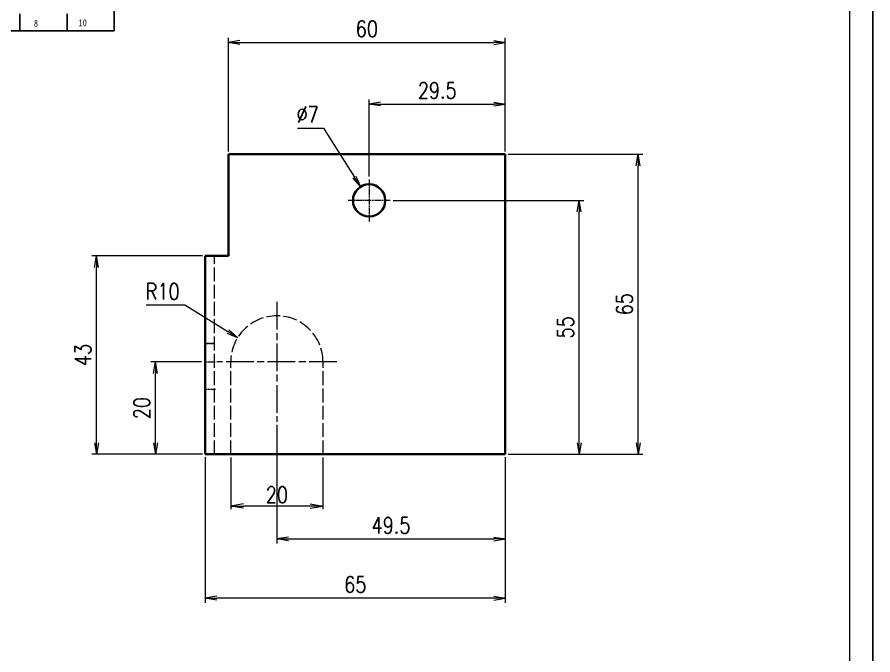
# Model space of a CAD drawing. Header units: inches. Extents: x 269 to 10986, y 1043 to 4337.
# Drawn here: x 1247.9 to 1433.3, y 1305 to 1443.2 of the extents above; entities that cross this region are included whole.
import ezdxf

# ---------------------------------------------------------------- set-up
doc = ezdxf.new("R2010")
doc.units = ezdxf.units.IN
doc.header["$MEASUREMENT"] = 0
doc.linetypes.add('AM_ISO02W050x2', pattern=[3.75, 3, -0.75])
doc.linetypes.add('AM_ISO08W050x2', pattern=[9, 6, -0.75, 1.5, -0.75])
doc.layers.add('Drawing', color=7, linetype='Continuous')
doc.layers.add('图\\M+19E79\\M+195B6\\M+18E9A', color=7, linetype='Continuous')
for name, color, linetype, lineweight in [('中心线', 2, 'AM_ISO08W050x2', 18), ('图框', 7, 'Continuous', 18), ('标注线', 3, 'Continuous', 18), ('粗实线', 7, 'Continuous', 35), ('虚线', 1, 'AM_ISO02W050x2', 18)]:
    doc.layers.add(name, color=color, linetype=linetype, lineweight=lineweight)
doc.layers.add('打印', color=7, linetype='Continuous', lineweight=15, plot=False)
doc.layers.add('打印-禁用', color=7, linetype='Continuous', lineweight=15, plot=False)
doc.styles.add('DIM', font='romans.shx', dxfattribs={"width": 0.8, "bigfont": 'bigfont.shx'})
doc.styles.add('国标', font='simfang.ttf', dxfattribs={"width": 0.8})
doc.dimstyles.new('XR 1-1$0', dxfattribs={"dimtxt": 3.5, "dimasz": 2.5, "dimexe": 1, "dimexo": 0.625, "dimgap": 1.2, "dimtad": 1, "dimzin": 9, "dimdsep": 46, "dimtxsty": 'DIM', "dimblk": 'OPEN', "dimcen": 0, "dimclrd": 8, "dimclre": 8, "dimclrt": 2, "dimazin": 2, "dimtfac": 0.5, "dimtmove": 0, "dimatfit": 3, "dimldrblk": 'OPEN', "dimfxl": 0, "dimtolj": 2, "dimlwd": 18, "dimlwe": 18, "dimarcsym": 0})
doc.dimstyles.new('XR 1-1$3', dxfattribs={"dimtxt": 3.5, "dimasz": 2.5, "dimexe": 1, "dimexo": 0.625, "dimgap": 1.2, "dimtad": 1, "dimtoh": 1, "dimdsep": 46, "dimtxsty": 'DIM', "dimblk": 'OPEN', "dimcen": 0, "dimclrd": 8, "dimclre": 8, "dimclrt": 2, "dimazin": 2, "dimtfac": 0.5, "dimtofl": 0, "dimtmove": 0, "dimatfit": 3, "dimldrblk": 'OPEN', "dimfxl": 0, "dimtolj": 2, "dimlwd": 18, "dimlwe": 18, "dimarcsym": 0})
doc.dimstyles.new('XR 1-1$4', dxfattribs={"dimtxt": 3.5, "dimasz": 2.5, "dimexe": 1, "dimexo": 0.625, "dimgap": 1.2, "dimtad": 1, "dimtoh": 1, "dimdsep": 46, "dimtxsty": 'DIM', "dimblk": 'OPEN', "dimcen": 0, "dimclrd": 8, "dimclre": 8, "dimclrt": 2, "dimazin": 2, "dimtfac": 0.5, "dimtofl": 0, "dimtmove": 0, "dimatfit": 3, "dimldrblk": 'OPEN', "dimfxl": 0, "dimtolj": 2, "dimlwd": 18, "dimlwe": 18, "dimarcsym": 0})

# ---------------------------------------------------------------- blocks, each defined once
blk = doc.blocks.new('GZDEH零件A3图框V01版')
at = {"layer": '图\\M+19E79\\M+195B6\\M+18E9A', "color": 9}
for p, q in [((3113.09, -1573.08), (3113.09, -1554.46)), ((3092.64, -1573.08), (3092.64, -1569.38)), ((3102.86, -1573.08), (3102.86, -1569.38)), ((2990.09, -1573.08), (3113.09, -1573.08))]:
    blk.add_line(p, q, dxfattribs=at)
at = {"layer": '图框', "linetype": 'Continuous'}
blk.add_line((3272.49, -1832.96), (3272.49, -1554.46), dxfattribs=at)
at = {"layer": '打印-禁用', "linetype": 'Continuous'}
blk.add_line((3277.49, -1846.46), (3277.49, -1549.46), dxfattribs=at)
at = {"layer": '图\\M+19E79\\M+195B6\\M+18E9A', "color": 9, "style": '国标', "width": 0.8}
for s, p in [('8', (3095.68, -1572.15)), ('10', (3105.36, -1572.06))]:
    blk.add_text(s, height=1.5, dxfattribs=at).set_placement(p)
blk = doc.blocks.new('DEH A3')
at = {"layer": '图框'}
blk.add_blockref('GZDEH零件A3图框V01版', (-2857.49, 1846.46), dxfattribs=at)
blk = doc.blocks.new('_Open')
at = {"color": 0, "linetype": 'ByBlock', "lineweight": -2}
for p, q in [((-1, 0.167), (0, 0)), ((-1, -0.167), (0, 0)), ((0, 0), (-1, 0))]:
    blk.add_line(p, q, dxfattribs=at)
blk = doc.blocks.new('*D876')
at = {"layer": 'Defpoints', "color": 0, "transparency": 16777216}
for p in [(1288.64, 1348.47), (1353.64, 1348.47), (1288.64, 1317.3)]:
    blk.add_point(p, dxfattribs=at)
at = {"layer": '标注线', "color": 8, "lineweight": 18, "transparency": 16777216}
for p, q in [((1288.64, 1347.85), (1288.64, 1316.3)), ((1353.64, 1347.85), (1353.64, 1316.3)), ((1351.14, 1317.3), (1291.14, 1317.3))]:
    blk.add_line(p, q, dxfattribs=at)
at = {"layer": '标注线', "color": 8, "lineweight": 18, "transparency": 16777216, "xscale": 2.5, "yscale": 2.5, "zscale": 2.5, "rotation": 180}
blk.add_blockref('_Open', (1288.64, 1317.3), dxfattribs=at)
at = {"layer": '标注线', "color": 8, "lineweight": 18, "transparency": 16777216, "xscale": 2.5, "yscale": 2.5, "zscale": 2.5}
blk.add_blockref('_Open', (1353.64, 1317.3), dxfattribs=at)
at = {"layer": '标注线', "color": 2, "transparency": 16777216, "insert": (1321.14, 1320.25), "char_height": 3.5, "attachment_point": 5, "style": 'DIM'}
blk.add_mtext('\\A2;65', dxfattribs=at)
blk = doc.blocks.new('*D877')
at = {"layer": 'Defpoints', "color": 0, "transparency": 16777216}
for p in [(1353.64, 1437.71), (1293.64, 1413.47), (1353.64, 1413.47)]:
    blk.add_point(p, dxfattribs=at)
at = {"layer": '标注线', "color": 8, "lineweight": 18, "transparency": 16777216}
for p, q in [((1293.64, 1414.1), (1293.64, 1438.71)), ((1296.14, 1437.71), (1351.14, 1437.71)), ((1353.64, 1414.1), (1353.64, 1438.71))]:
    blk.add_line(p, q, dxfattribs=at)
at = {"layer": '标注线', "color": 8, "lineweight": 18, "transparency": 16777216, "xscale": 2.5, "yscale": 2.5, "zscale": 2.5, "rotation": 180}
blk.add_blockref('_Open', (1293.64, 1437.71), dxfattribs=at)
at = {"layer": '标注线', "color": 8, "lineweight": 18, "transparency": 16777216, "xscale": 2.5, "yscale": 2.5, "zscale": 2.5}
blk.add_blockref('_Open', (1353.64, 1437.71), dxfattribs=at)
at = {"layer": '标注线', "color": 2, "transparency": 16777216, "insert": (1323.64, 1440.66), "char_height": 3.5, "attachment_point": 5, "style": 'DIM'}
blk.add_mtext('\\A2;60', dxfattribs=at)
blk = doc.blocks.new('*D878')
at = {"layer": 'Defpoints', "color": 0, "transparency": 16777216}
for p in [(1353.64, 1424.36), (1353.64, 1414.1), (1324.14, 1408.02)]:
    blk.add_point(p, dxfattribs=at)
at = {"layer": '标注线', "color": 8, "lineweight": 18, "transparency": 16777216}
for p, q in [((1324.14, 1408.65), (1324.14, 1425.36)), ((1326.64, 1424.36), (1351.14, 1424.36)), ((1353.64, 1414.72), (1353.64, 1425.36))]:
    blk.add_line(p, q, dxfattribs=at)
at = {"layer": '标注线', "color": 8, "lineweight": 18, "transparency": 16777216, "xscale": 2.5, "yscale": 2.5, "zscale": 2.5, "rotation": 180}
blk.add_blockref('_Open', (1324.14, 1424.36), dxfattribs=at)
at = {"layer": '标注线', "color": 8, "lineweight": 18, "transparency": 16777216, "xscale": 2.5, "yscale": 2.5, "zscale": 2.5}
blk.add_blockref('_Open', (1353.64, 1424.36), dxfattribs=at)
at = {"layer": '标注线', "color": 2, "transparency": 16777216, "insert": (1338.89, 1427.31), "char_height": 3.5, "attachment_point": 5, "style": 'DIM'}
blk.add_mtext('\\A2;29.5', dxfattribs=at)
blk = doc.blocks.new('*D879')
at = {"layer": 'Defpoints', "color": 0, "transparency": 16777216}
for p in [(1304.14, 1355.47), (1353.64, 1347.85), (1353.64, 1330.12)]:
    blk.add_point(p, dxfattribs=at)
at = {"layer": '标注线', "color": 8, "lineweight": 18, "transparency": 16777216}
for p, q in [((1304.14, 1354.85), (1304.14, 1329.12)), ((1353.64, 1347.22), (1353.64, 1329.12)), ((1306.64, 1330.12), (1351.14, 1330.12))]:
    blk.add_line(p, q, dxfattribs=at)
at = {"layer": '标注线', "color": 8, "lineweight": 18, "transparency": 16777216, "xscale": 2.5, "yscale": 2.5, "zscale": 2.5, "rotation": 180}
blk.add_blockref('_Open', (1304.14, 1330.12), dxfattribs=at)
at = {"layer": '标注线', "color": 8, "lineweight": 18, "transparency": 16777216, "xscale": 2.5, "yscale": 2.5, "zscale": 2.5}
blk.add_blockref('_Open', (1353.64, 1330.12), dxfattribs=at)
at = {"layer": '标注线', "color": 2, "transparency": 16777216, "insert": (1328.89, 1333.07), "char_height": 3.5, "attachment_point": 5, "style": 'DIM'}
blk.add_mtext('\\A2;49.5', dxfattribs=at)
blk = doc.blocks.new('*D880')
at = {"layer": 'Defpoints', "color": 0, "transparency": 16777216}
for p in [(1277.84, 1368.47), (1288.44, 1368.47), (1288.64, 1348.47)]:
    blk.add_point(p, dxfattribs=at)
at = {"layer": '标注线', "color": 8, "lineweight": 18, "transparency": 16777216}
for p, q in [((1287.82, 1368.47), (1276.84, 1368.47)), ((1277.84, 1350.97), (1277.84, 1365.97)), ((1288.02, 1348.47), (1276.84, 1348.47))]:
    blk.add_line(p, q, dxfattribs=at)
at = {"layer": '标注线', "color": 8, "lineweight": 18, "transparency": 16777216, "xscale": 2.5, "yscale": 2.5, "zscale": 2.5}
for p, rotation in [((1277.84, 1368.47), 90), ((1277.84, 1348.47), 270)]:
    blk.add_blockref('_Open', p, dxfattribs=dict(at, rotation=rotation))
at = {"layer": '标注线', "color": 2, "transparency": 16777216, "insert": (1274.89, 1358.47), "char_height": 3.5, "attachment_point": 5, "rotation": 90, "style": 'DIM'}
blk.add_mtext('\\A2;20', dxfattribs=at)
blk = doc.blocks.new('*D881')
at = {"layer": 'Defpoints', "color": 0, "transparency": 16777216}
for p in [(1328.69, 1403.47), (1369.67, 1403.47), (1353.64, 1348.47)]:
    blk.add_point(p, dxfattribs=at)
at = {"layer": '标注线', "color": 8, "lineweight": 18, "transparency": 16777216}
for p, q in [((1329.32, 1403.47), (1370.67, 1403.47)), ((1369.67, 1350.97), (1369.67, 1400.97)), ((1354.27, 1348.47), (1370.67, 1348.47))]:
    blk.add_line(p, q, dxfattribs=at)
at = {"layer": '标注线', "color": 8, "lineweight": 18, "transparency": 16777216, "xscale": 2.5, "yscale": 2.5, "zscale": 2.5}
for p, rotation in [((1369.67, 1403.47), 90), ((1369.67, 1348.47), 270)]:
    blk.add_blockref('_Open', p, dxfattribs=dict(at, rotation=rotation))
at = {"layer": '标注线', "color": 2, "transparency": 16777216, "insert": (1366.72, 1375.97), "char_height": 3.5, "attachment_point": 5, "rotation": 90, "style": 'DIM'}
blk.add_mtext('\\A2;55', dxfattribs=at)
blk = doc.blocks.new('*D882')
at = {"layer": 'Defpoints', "color": 0, "transparency": 16777216}
for p in [(1265.07, 1391.47), (1288.64, 1391.47), (1288.64, 1348.47)]:
    blk.add_point(p, dxfattribs=at)
at = {"layer": '标注线', "color": 8, "lineweight": 18, "transparency": 16777216}
for p, q in [((1288.02, 1391.47), (1264.07, 1391.47)), ((1265.07, 1350.97), (1265.07, 1388.97)), ((1288.02, 1348.47), (1264.07, 1348.47))]:
    blk.add_line(p, q, dxfattribs=at)
at = {"layer": '标注线', "color": 8, "lineweight": 18, "transparency": 16777216, "xscale": 2.5, "yscale": 2.5, "zscale": 2.5}
for p, rotation in [((1265.07, 1391.47), 90), ((1265.07, 1348.47), 270)]:
    blk.add_blockref('_Open', p, dxfattribs=dict(at, rotation=rotation))
at = {"layer": '标注线', "color": 2, "transparency": 16777216, "insert": (1262.12, 1369.97), "char_height": 3.5, "attachment_point": 5, "rotation": 90, "style": 'DIM'}
blk.add_mtext('\\A2;43', dxfattribs=at)
blk = doc.blocks.new('*D883')
at = {"layer": 'Defpoints', "color": 0, "transparency": 16777216}
for p in [(1295.64, 1373.74), (1304.14, 1368.47)]:
    blk.add_point(p, dxfattribs=at)
at = {"layer": '标注线', "color": 8, "lineweight": 18, "transparency": 16777216}
for p, q in [((1275.8, 1380.82), (1284.2, 1380.82)), ((1284.2, 1380.82), (1293.52, 1375.05))]:
    blk.add_line(p, q, dxfattribs=at)
at = {"layer": '标注线', "color": 8, "lineweight": 18, "transparency": 16777216, "xscale": 2.5, "yscale": 2.5, "zscale": 2.5, "rotation": 328.2404354079732}
blk.add_blockref('_Open', (1295.64, 1373.74), dxfattribs=at)
at = {"layer": '标注线', "color": 2, "transparency": 16777216, "insert": (1279.4, 1383.77), "char_height": 3.5, "attachment_point": 5, "style": 'DIM'}
blk.add_mtext('\\A2;R10', dxfattribs=at)
blk = doc.blocks.new('*D884')
at = {"layer": 'Defpoints', "color": 0, "transparency": 16777216}
for p in [(1322.27, 1406.43), (1326.02, 1400.51)]:
    blk.add_point(p, dxfattribs=at)
at = {"layer": '标注线', "color": 8, "lineweight": 18, "transparency": 16777216}
for p, q in [((1308.62, 1419.15), (1314.22, 1419.15)), ((1314.22, 1419.15), (1320.94, 1408.54))]:
    blk.add_line(p, q, dxfattribs=at)
at = {"layer": '标注线', "color": 8, "lineweight": 18, "transparency": 16777216, "xscale": 2.5, "yscale": 2.5, "zscale": 2.5, "rotation": 302.3334001586687}
blk.add_blockref('_Open', (1322.27, 1406.43), dxfattribs=at)
at = {"layer": '标注线', "color": 2, "transparency": 16777216, "insert": (1310.82, 1422.1), "char_height": 3.5, "attachment_point": 5, "style": 'DIM'}
blk.add_mtext('\\A2;∅7', dxfattribs=at)
blk = doc.blocks.new('*D892')
at = {"layer": 'Defpoints', "color": 0, "transparency": 16777216}
for p in [(1353.64, 1413.47), (1382.43, 1413.47), (1353.64, 1348.47)]:
    blk.add_point(p, dxfattribs=at)
at = {"layer": '标注线', "color": 8, "lineweight": 18, "transparency": 16777216}
for p, q in [((1354.27, 1413.47), (1383.43, 1413.47)), ((1382.43, 1350.97), (1382.43, 1410.97)), ((1354.27, 1348.47), (1383.43, 1348.47))]:
    blk.add_line(p, q, dxfattribs=at)
at = {"layer": '标注线', "color": 8, "lineweight": 18, "transparency": 16777216, "xscale": 2.5, "yscale": 2.5, "zscale": 2.5}
for p, rotation in [((1382.43, 1413.47), 90), ((1382.43, 1348.47), 270)]:
    blk.add_blockref('_Open', p, dxfattribs=dict(at, rotation=rotation))
at = {"layer": '标注线', "color": 2, "transparency": 16777216, "insert": (1379.48, 1380.97), "char_height": 3.5, "attachment_point": 5, "rotation": 90, "style": 'DIM'}
blk.add_mtext('\\A2;65', dxfattribs=at)
blk = doc.blocks.new('*D907')
at = {"layer": 'Defpoints', "color": 0, "transparency": 16777216}
for p in [(1294.14, 1348.47), (1314.14, 1348.47), (1294.14, 1337.26)]:
    blk.add_point(p, dxfattribs=at)
at = {"layer": 'Drawing', "color": 8, "lineweight": 18, "transparency": 16777216}
for p, q in [((1294.14, 1347.77), (1294.14, 1336.56)), ((1314.14, 1347.77), (1314.14, 1336.56)), ((1311.34, 1337.26), (1296.94, 1337.26))]:
    blk.add_line(p, q, dxfattribs=at)
at = {"layer": 'Drawing', "color": 8, "lineweight": 18, "transparency": 16777216, "xscale": 2.8, "yscale": 2.8, "zscale": 2.8, "rotation": 180}
blk.add_blockref('_Open', (1294.14, 1337.26), dxfattribs=at)
at = {"layer": 'Drawing', "color": 8, "lineweight": 18, "transparency": 16777216, "xscale": 2.8, "yscale": 2.8, "zscale": 2.8}
blk.add_blockref('_Open', (1314.14, 1337.26), dxfattribs=at)
at = {"layer": 'Drawing', "color": 2, "transparency": 16777216, "insert": (1304.14, 1339.71), "char_height": 3.5, "attachment_point": 5, "style": 'DIM'}
blk.add_mtext('\\A2;20', dxfattribs=at)

msp = doc.modelspace()

# ---------------------------------------------------------------- linework, layer by layer
at = {"layer": '中心线', "ltscale": 0.2275}
for p, q in [((1324.145, 1408.022), (1324.145, 1398.922)), ((1328.695, 1403.472), (1319.595, 1403.472))]:
    msp.add_line(p, q, dxfattribs=at)
at = {"layer": '中心线'}
for p, q in [((1304.145, 1381.472), (1304.145, 1355.472)), ((1317.145, 1368.472), (1291.145, 1368.472))]:
    msp.add_line(p, q, dxfattribs=at)
at = {"layer": '中心线', "ltscale": 0.06}
msp.add_line((1288.445, 1368.472), (1290.845, 1368.472), dxfattribs=at)
at = {"layer": '中心线', "ltscale": 0.060015}
msp.add_line((1290.845, 1362.472), (1288.444, 1362.472), dxfattribs=at)
at = {"layer": '打印'}
msp.add_lwpolyline([(1013.305, 1463.819), (1433.305, 1463.819), (1433.305, 1166.819), (1013.305, 1166.819)], close=True, dxfattribs=at)
at = {"layer": '粗实线'}
for p, q in [((1353.645, 1413.472), (1293.645, 1413.472)), ((1293.645, 1413.472), (1293.645, 1391.472)), ((1353.645, 1413.472), (1353.645, 1348.472)), ((1288.645, 1348.472), (1288.645, 1391.472)), ((1291.645, 1348.472), (1353.645, 1348.472))]:
    msp.add_line(p, q, dxfattribs=at)
at = {"layer": '粗实线', "ltscale": 0.075}
for p, q in [((1291.645, 1391.472), (1288.645, 1391.472)), ((1288.645, 1348.472), (1291.645, 1348.472))]:
    msp.add_line(p, q, dxfattribs=at)
at = {"layer": '粗实线', "ltscale": 0.05}
msp.add_line((1291.645, 1391.472), (1293.645, 1391.472), dxfattribs=at)
at = {"layer": '粗实线'}
msp.add_circle((1324.145, 1403.472), 3.5, dxfattribs=at)
msp.add_arc((1324.145, 1403.472), 3.5, 208.64546, 218.8519, dxfattribs=at)
at = {"layer": '虚线'}
for p, q in [((1290.645, 1348.472), (1290.645, 1391.472)), ((1294.145, 1348.472), (1294.145, 1368.472)), ((1314.145, 1348.472), (1314.145, 1368.472))]:
    msp.add_line(p, q, dxfattribs=at)
at = {"layer": '虚线', "ltscale": 0.05}
for p, q in [((1290.645, 1372.472), (1288.645, 1372.472)), ((1288.645, 1372.472), (1290.645, 1372.472)), ((1288.645, 1372.472), (1290.645, 1372.472))]:
    msp.add_line(p, q, dxfattribs=at)
at = {"layer": '虚线'}
msp.add_arc((1304.145, 1368.472), 10, 0, 180, dxfattribs=at)

# ---------------------------------------------------------------- block references
at = {"layer": '图框'}
msp.add_blockref('DEH A3', (1013.305, 1166.819), dxfattribs=at)

# ---------------------------------------------------------------- dimensions: what is measured, and where the dimension line sits
at = {"layer": 'Drawing'}
dim = msp.add_linear_dim(base=(1294.145, 1337.262), p1=(1314.145, 1348.472), p2=(1294.145, 1348.472), dimstyle='XR 1-1$0', override={"dimasz": 2.8, "dimexe": 0.69965, "dimexo": 0.69965, "dimgap": 0.69965}, dxfattribs=at)
dim.commit()
dim.dimension.update_dxf_attribs({"geometry": '*D907', "text_midpoint": (1304.145, 1339.712)})
at = {"layer": '标注线'}
for base, p1, p2, picture, middle in [((1353.645, 1437.709), (1293.645, 1413.472), (1353.645, 1413.472), '*D877', (1323.645, 1440.659)), ((1353.645, 1424.359), (1324.145, 1408.022), (1353.645, 1414.097), '*D878', (1338.895, 1427.309)), ((1353.645, 1330.124), (1304.145, 1355.472), (1353.645, 1347.847), '*D879', (1328.895, 1333.074)), ((1288.645, 1317.297), (1353.645, 1348.472), (1288.645, 1348.472), '*D876', (1321.145, 1320.247))]:
    dim = msp.add_linear_dim(base=base, p1=p1, p2=p2, dimstyle='XR 1-1$0', dxfattribs=at)
    dim.commit()
    dim.dimension.update_dxf_attribs({"geometry": picture, "text_midpoint": middle})
dim = msp.add_diameter_dim_2p(p1=(1326.016, 1400.515), p2=(1322.273, 1406.429), dimstyle='XR 1-1$3', dxfattribs=at)
dim.commit()
dim.dimension.update_dxf_attribs({"geometry": '*D884', "text_midpoint": (1310.823, 1419.146), "dimtype": 163})
for base, p1, p2, picture, middle in [((1382.433, 1413.472), (1353.645, 1348.472), (1353.645, 1413.472), '*D892', (1379.483, 1380.972)), ((1369.673, 1403.472), (1353.645, 1348.472), (1328.695, 1403.472), '*D881', (1366.723, 1375.972)), ((1265.067, 1391.472), (1288.645, 1348.472), (1288.645, 1391.472), '*D882', (1262.117, 1369.972)), ((1277.843, 1368.472), (1288.645, 1348.472), (1288.445, 1368.472), '*D880', (1274.893, 1358.472))]:
    dim = msp.add_linear_dim(base=base, p1=p1, p2=p2, angle=90, dimstyle='XR 1-1$0', dxfattribs=at)
    dim.commit()
    dim.dimension.update_dxf_attribs({"geometry": picture, "text_midpoint": middle})
dim = msp.add_radius_dim(center=(1304.145, 1368.472), mpoint=(1295.642, 1373.736), dimstyle='XR 1-1$4', dxfattribs=at)
dim.commit()
dim.dimension.update_dxf_attribs({"geometry": '*D883', "text_midpoint": (1279.396, 1380.821), "dimtype": 164})

doc.saveas('drawing.dxf')
